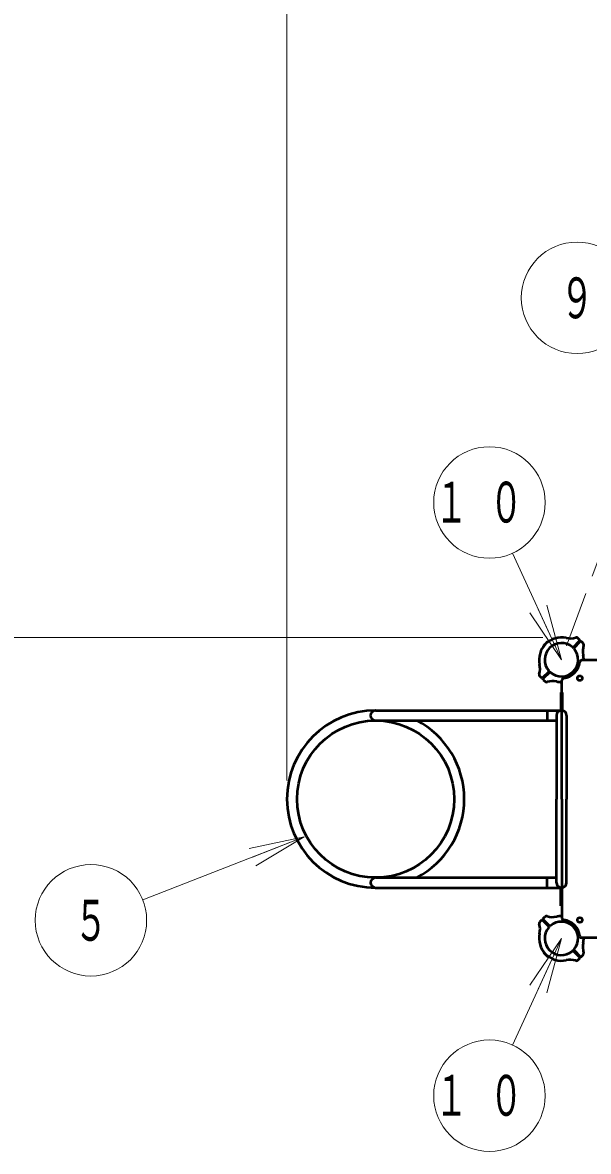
# Model space of a CAD drawing. Units: millimetres on the paper, scale 1:50. Extents: x -385 to 0, y -594 to 267.
# Drawn here: x -334.3 to -303.8, y 147.3 to 208.1 of the extents above; entities that cross this region are included whole.
import ezdxf
from ezdxf.enums import TextEntityAlignment as Align

# ---------------------------------------------------------------- set-up
doc = ezdxf.new("R2010")
doc.units = ezdxf.units.MM
doc.linetypes.add('USER2', pattern=[6, 3, -1, 1, -1])
doc.layers.add('LY_1', color=140, linetype='Continuous', lineweight=50)
doc.styles.add('ＭＳ ゴシック', font='')
doc.styles.get('ＭＳ ゴシック').set_extended_font_data('MS Gothic')

msp = doc.modelspace()

# ---------------------------------------------------------------- linework, layer by layer
at = {"layer": 'LY_1', "color": 7, "lineweight": 13}
for p, q in [((-320.023, 167.268), (-320.023, 221.968)), ((-305.251, 173.768), (-307.878, 179.507)), ((-305.251, 173.768), (-306.954, 176.288)), ((-305.251, 173.768), (-306.5, 176.496)), ((-306.045, 176.704), (-305.251, 173.768)), ((-306.251, 174.968), (-367.023, 174.968)), ((-319.092, 164.241), (-327.784, 160.836)), ((-322.068, 163.612), (-319.092, 164.241)), ((-319.092, 164.241), (-321.885, 163.147)), ((-319.092, 164.241), (-321.703, 162.681)), ((-305.251, 158.768), (-307.878, 153.028)), ((-306.954, 156.248), (-305.251, 158.768)), ((-305.251, 158.768), (-306.5, 156.04)), ((-305.251, 158.768), (-306.045, 155.832))]:
    msp.add_line(p, q, dxfattribs=at)
at = {"layer": 'LY_1', "color": 7, "linetype": 'USER2', "lineweight": 13}
msp.add_line((-293.561, 205.482), (-305.251, 173.768), dxfattribs=at)
at = {"layer": 'LY_1'}
for p, q in [((-306.23, 174.463), (-306.232, 174.465)), ((-305.947, 174.746), (-305.949, 174.748)), ((-304.61, 174.452), (-304.277, 174.785)), ((-304.567, 174.409), (-304.234, 174.743)), ((-304.278, 174.843), (-304.393, 174.95)), ((-304.177, 174.742), (-304.069, 174.627)), ((-297.751, 173.738), (-304.159, 173.738)), ((-306.326, 172.794), (-306.425, 172.9)), ((-305.935, 173.126), (-306.269, 172.793)), ((-305.893, 173.084), (-306.226, 172.751)), ((-306.225, 172.693), (-306.119, 172.594)), ((-305.221, 166.268), (-305.221, 172.676)), ((-305.283, 172.008), (-305.283, 171.038)), ((-305.283, 172.008), (-305.219, 172.008)), ((-305.219, 172.008), (-305.219, 171.038)), ((-315.251, 171.04), (-305.251, 171.04)), ((-306.011, 171.04), (-306.011, 170.496)), ((-305.523, 170.768), (-305.523, 166.268)), ((-304.979, 170.768), (-304.979, 166.268)), ((-315.251, 170.496), (-305.523, 170.496)), ((-305.523, 161.768), (-305.523, 166.268)), ((-305.523, 164.183), (-305.523, 166.268)), ((-305.221, 166.268), (-305.221, 159.86)), ((-304.979, 161.768), (-304.979, 166.268)), ((-304.979, 164.471), (-304.979, 166.268)), ((-315.251, 162.04), (-305.523, 162.04)), ((-306.011, 161.496), (-306.011, 162.04)), ((-315.251, 161.496), (-305.251, 161.496)), ((-305.283, 160.528), (-305.283, 161.498)), ((-305.219, 160.528), (-305.219, 161.498)), ((-305.283, 160.528), (-305.219, 160.528)), ((-306.225, 159.843), (-306.119, 159.942)), ((-306.326, 159.742), (-306.425, 159.635)), ((-305.935, 159.409), (-306.269, 159.743)), ((-305.893, 159.452), (-306.226, 159.785)), ((-297.751, 158.798), (-304.159, 158.798)), ((-306.23, 158.073), (-306.232, 158.07)), ((-304.61, 158.084), (-304.277, 157.751)), ((-304.567, 158.126), (-304.234, 157.793)), ((-305.947, 157.79), (-305.949, 157.787)), ((-304.278, 157.693), (-304.393, 157.586)), ((-304.177, 157.794), (-304.069, 157.909))]:
    msp.add_line(p, q, dxfattribs=at)
at = {"layer": 'LY_1', "color": 7, "lineweight": 13}
for centre in [(-304.411, 193.249), (-309.126, 182.235), (-330.577, 159.742), (-309.126, 150.301)]:
    msp.add_circle(centre, 3, dxfattribs=at)
at = {"layer": 'LY_1'}
for centre, radius in [((-304.261, 172.778), 0.13), ((-315.251, 166.268), 4.228), ((-304.261, 159.758), 0.13)]:
    msp.add_circle(centre, radius, dxfattribs=at)
for centre, radius, start, end in [((-305.251, 173.768), 1.2, 135, 192.27281), ((-306.218, 174.479), 0.02, 143.62693, 225), ((-305.251, 173.768), 1.22, 135, 143.62693), ((-305.251, 173.768), 0.9, 135, 220.72934), ((-305.251, 173.768), 1.22, 126.37307, 135), ((-305.251, 173.768), 1.2, 77.72719, 135), ((-305.963, 174.734), 0.02, 45, 126.37307), ((-305.251, 173.768), 0.9, 49.27066, 135), ((-304.784, 175.918), 1, 257.72719, 287.54116), ((-304.638, 174.48), 0.04, 229.27066, 315), ((-304.539, 174.381), 0.04, 135, 220.72934), ((-304.452, 174.869), 0.1, 47, 107.54116), ((-304.305, 174.813), 0.04, 315, 47), ((-304.206, 174.714), 0.04, 43, 135), ((-303.102, 174.235), 1, 162.45884, 192.27281), ((-304.151, 174.567), 0.1, 342.45884, 43), ((-305.251, 173.768), 0.9, 315, 40.72934), ((-305.251, 173.768), 1.2, 358.56746, 12.27281), ((-307.401, 173.3), 1, 342.45884, 12.27281), ((-305.251, 173.768), 1, 276.78718, 353.21282), ((-304.159, 173.638), 0.1, 90, 173.21282), ((-306.352, 172.969), 0.1, 162.45884, 223), ((-306.297, 172.821), 0.04, 223, 315), ((-306.198, 172.722), 0.04, 135, 227), ((-306.051, 172.667), 0.1, 227, 287.54116), ((-305.719, 171.618), 1, 77.72719, 107.54116), ((-305.964, 173.155), 0.04, 315, 40.72934), ((-305.865, 173.056), 0.04, 49.27066, 135), ((-305.251, 173.768), 0.9, 229.27066, 315), ((-305.251, 173.768), 1.2, 257.72719, 271.43254), ((-305.121, 172.676), 0.1, 96.78718, 180), ((-315.251, 166.268), 4.772, 90, 270), ((-315.251, 170.768), 0.272, 90, 270), ((-305.251, 170.768), 0.272, 0, 180), ((-315.251, 166.268), 4.772, 297.62496, 62.37504), ((-315.251, 161.768), 0.272, 90, 270), ((-305.251, 161.768), 0.272, 180, 0), ((-306.198, 159.813), 0.04, 133, 225), ((-306.051, 159.869), 0.1, 72.45884, 133), ((-305.719, 160.918), 1, 252.45884, 282.27281), ((-305.251, 158.768), 1.2, 88.56746, 102.27281), ((-305.121, 159.86), 0.1, 180, 263.21282), ((-306.352, 159.567), 0.1, 137, 197.54116), ((-307.401, 159.235), 1, 347.72719, 17.54116), ((-306.297, 159.714), 0.04, 45, 137), ((-305.251, 158.768), 0.9, 139.27066, 225), ((-305.964, 159.381), 0.04, 319.27066, 45), ((-305.865, 159.48), 0.04, 225, 310.72934), ((-305.251, 158.768), 0.9, 45, 130.72934), ((-305.251, 158.768), 1, 6.78718, 83.21282), ((-305.251, 158.768), 0.9, 319.27066, 45), ((-305.251, 158.768), 1.2, 167.72719, 225), ((-304.159, 158.898), 0.1, 186.78718, 270), ((-305.251, 158.768), 1.2, 347.72719, 1.43254), ((-306.218, 158.056), 0.02, 135, 216.37307), ((-305.251, 158.768), 1.22, 216.37307, 225), ((-305.251, 158.768), 0.9, 225, 310.72934), ((-304.638, 158.056), 0.04, 45, 130.72934), ((-304.539, 158.155), 0.04, 139.27066, 225), ((-303.102, 158.3), 1, 167.72719, 197.54116), ((-304.151, 157.969), 0.1, 317, 17.54116), ((-305.251, 158.768), 1.22, 225, 233.62693), ((-305.251, 158.768), 1.2, 225, 282.27281), ((-305.963, 157.802), 0.02, 233.62693, 315), ((-304.784, 156.618), 1, 72.45884, 102.27281), ((-304.452, 157.667), 0.1, 252.45884, 313), ((-304.305, 157.722), 0.04, 313, 45), ((-304.206, 157.821), 0.04, 225, 317)]:
    msp.add_arc(centre, radius, start, end, dxfattribs=at)

# ---------------------------------------------------------------- texts
at = {"layer": 'LY_1', "color": 7, "style": 'ＭＳ ゴシック', "width": 0.6}
for s, p in [('９', (-304.411, 193.249)), ('５', (-330.577, 159.742))]:
    msp.add_text(s, height=2.199, dxfattribs=at).set_placement(p, align=Align.MIDDLE_CENTER)
at = {"layer": 'LY_1', "color": 7, "char_height": 2.199, "attachment_point": 5, "style": 'ＭＳ ゴシック'}
for insert in [(-309.126, 182.235), (-309.126, 150.301)]:
    msp.add_mtext('\\T1.64;\\W0.6;１０', dxfattribs=dict(at, insert=insert))

doc.saveas('drawing.dxf')
